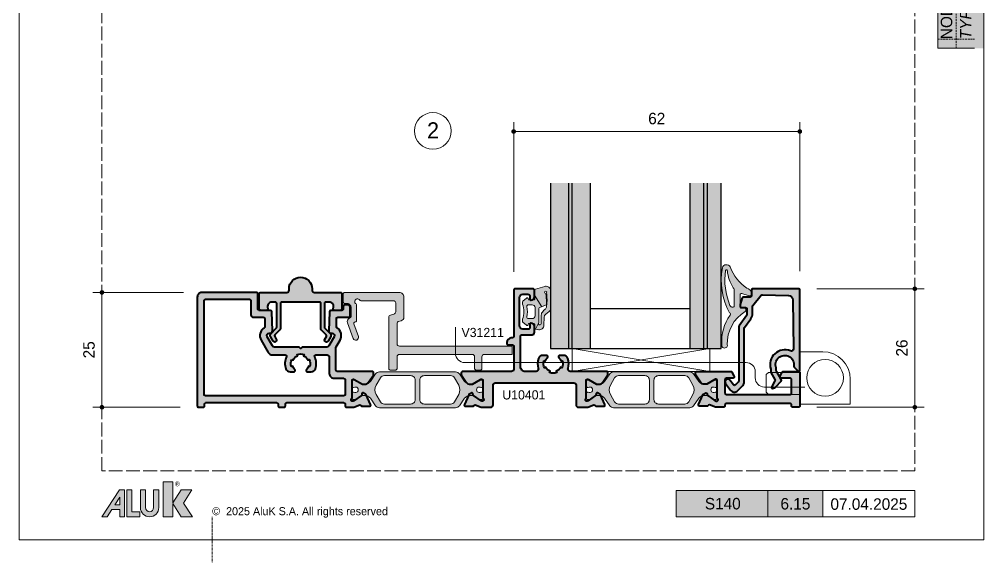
# Model space of a CAD drawing. Header units: millimetres. Extents: x -576 to 4430, y -1196 to 2690.
# Drawn here: x 1040 to 1250, y -398 to -279.7 of the extents above; entities that cross this region are included whole.
import ezdxf
from ezdxf.enums import TextEntityAlignment as Align

# ---------------------------------------------------------------- set-up
doc = ezdxf.new("R2010")
doc.units = ezdxf.units.MM
doc.header["$LTSCALE"] = 0.25
doc.header["$MEASUREMENT"] = 0
for name, pattern in [('ACAD_ISO02W100', [15, 12, -3]), ('DOT2', [0.125, 0, -0.125]), ('HIDDEN', [9.525, 6.35, -3.175])]:
    doc.linetypes.add(name, pattern=pattern)
doc.layers.get('0').update_dxf_attribs({"lineweight": 5})
doc.layers.get('Defpoints').update_dxf_attribs({"lineweight": 5})
for name, color, linetype, lineweight in [('01_Accessories', 102, 'Continuous', 9), ('01_Aluminum', 4, 'Continuous', 40), ('01_Dimension', 251, 'Continuous', 9), ('01_External Border', 150, 'Continuous', 20), ('01_Fill Glass', 254, 'Continuous', 0), ('01_Fill Plastic', 253, 'Continuous', 0), ('01_Fill Polyamide', 10, 'Continuous', 0), ('01_Glazing', 6, 'Continuous', 25), ('01_Plastic', 3, 'Continuous', 20), ('01_Polyamide', 201, 'Continuous', 20), ('01_Text', 40, 'Continuous', 25), ('01_Thin line', 8, 'Continuous', 9)]:
    doc.layers.add(name, color=color, linetype=linetype, lineweight=lineweight)
doc.layers.add('01_ALUK Logo', color=7, linetype='Continuous')
doc.layers.add('VETRO', color=6, linetype='Continuous')
for name, color, linetype, lineweight, true_color in [('01_Fill 2°material', 7, 'Continuous', 0, 0xbfbfbf), ('01_Fill Aluminum', 7, 'Continuous', 0, 0xdcdcdc), ('01_Fill Border Red', 7, 'Continuous', 20, 0xe2001a), ('01_Text [White]', 7, 'Continuous', 25, 0xffffff)]:
    doc.layers.add(name, color=color, linetype=linetype, lineweight=lineweight, true_color=true_color)
doc.layers.add('01_Fill Border Grey', color=7, linetype='Continuous', true_color=0x555655)
doc.layers.add('02_Block Frame', color=7, linetype='Continuous', lineweight=5, true_color=0xe2001a, plot=False)
doc.layers.add('02_Layout Grid', color=252, linetype='DOT2', lineweight=5, plot=False, transparency=0.5)
doc.styles.add('ALUK Main&Secondary Titles', font='GOTHIC.TTF')
doc.styles.add('Aluk Text', font='GOTHIC.TTF')
doc.styles.get("Standard").update_dxf_attribs({"font": 'arial.ttf'})
doc.dimstyles.new('ALUK Manual 1-1', dxfattribs={"dimtxt": 2.5, "dimasz": 1, "dimexe": 2, "dimexo": 4, "dimgap": 1.5, "dimtad": 3, "dimdec": 1, "dimdsep": 46, "dimtxsty": 'Aluk Text', "dimblk": 'DOT', "dimcen": 0, "dimclrd": 256, "dimclre": 256, "dimclrt": 2, "dimaunit": 1, "dimadec": 0, "dimazin": 0, "dimtfac": 0.7, "dimtdec": 1, "dimtmove": 0, "dimatfit": 3, "dimldrblk": 'DOT', "dimfxl": 1, "dimtolj": 2, "dimlwd": -1, "dimlwe": -1, "dimarcsym": 0})

# ---------------------------------------------------------------- blocks, each defined once
blk = doc.blocks.new('serie_')
at = {"layer": '01_Text [White]', "color": 7, "true_color": 0xffffff, "insert": (10, -2.87), "char_height": 2.5, "attachment_point": 5, "style": 'ALUK Main&Secondary Titles'}
blk.add_mtext_dynamic_manual_height_columns('S140', width=20, gutter_width=12.5, heights=[0], dxfattribs=at)
blk = doc.blocks.new('N10822')
at = {"layer": '01_Fill Aluminum', "ltscale": 0.25}
h = blk.add_hatch(color=256, dxfattribs=at)
h.dxf.hatch_style = 1
h.paths.add_polyline_path([(18.3, 0.1, 0.414214), (18.1, 0.3), (0.5, 0.3, 0.668179), (0.36, -0.04), (1.23, -0.92, 0.239713), (1.49, -1, -1.314619), (1.05, -4.83, 0.096472), (0.94, -4.81), (0.5, -4.81, -0.131652), (0.35, -4.77), (-1.45, -3.73, 0.32492), (-1.8, -3.77), (-3.06, -4.9, 0.221443), (-3.39, -5.68, 0.543658), (-3.1, -5.84), (-1.75, -5.11, -0.260828), (-1.45, -5.11), (0.03, -5.97, 0.131652), (0.18, -6.01), (0.73, -6.01, -0.077954), (0.82, -6.02, 0.639471), (4.76, -1.75, -0.535663), (5.22, -1.06), (15.84, -1.19, -0.402203), (16.83, -2.16), (16.99, -7.85, -0.237824), (16.88, -8.1), (14.69, -9.93, -0.175595), (14.5, -10), (12.9, -10, 0.153915), (11.76, -10.36), (9.83, -11.71, -0.153915), (9.54, -11.8), (-2.02, -11.8, 0.198912), (-2.73, -12.09), (-3.9, -13.27, 0.457988), (-3.79, -14.78), (-2.36, -15.88, 1), (-1.63, -14.92), (-2.62, -14.16, -0.452966), (-2.65, -13.71), (-2.03, -13.09, -0.198912), (-1.81, -13), (9.92, -13, 0.153915), (10.21, -12.91), (12.57, -11.25, -0.153915), (12.75, -11.2), (13.9, -11.2, -0.414214), (14.2, -11.5), (14.2, -12.4, 0.414214), (14.5, -12.7), (14.77, -12.7, 0.078702), (14.86, -12.69), (16.29, -12.22, 0.32492), (16.5, -11.93), (16.5, -10.5, -0.414214), (16.8, -10.2), (18, -10.2, 0.414214), (18.3, -9.9)])
at = {"layer": '01_Aluminum'}
blk.add_lwpolyline([(0.82, -6.02, 0.077954), (0.73, -6.01), (0.18, -6.01, -0.131652), (0.03, -5.97), (-1.45, -5.11, 0.260828), (-1.75, -5.11), (-3.1, -5.84, -0.568509), (-3.39, -5.67), (-3.39, -5.65, -0.212557), (-3.06, -4.9), (-1.8, -3.77, -0.32492), (-1.45, -3.73), (0.35, -4.77, 0.131652), (0.5, -4.81), (0.94, -4.81, -0.096472), (1.05, -4.83, 1.314619), (1.49, -1, -0.239713), (1.23, -0.92), (0.36, -0.04, -0.668179), (0.5, 0.3), (18.1, 0.3, -0.414214), (18.3, 0.1), (18.3, -9.9, -0.414216), (18, -10.2), (16.8, -10.2, 0.414214), (16.5, -10.5), (16.5, -11.93, -0.32492), (16.29, -12.22), (14.86, -12.69, -0.078702), (14.77, -12.7), (14.5, -12.7, -0.414214), (14.2, -12.4), (14.2, -11.5, 0.414214), (13.9, -11.2), (12.75, -11.2, 0.153915), (12.57, -11.25), (10.21, -12.91, -0.153915), (9.92, -13), (-1.81, -13, 0.198912), (-2.03, -13.09), (-2.65, -13.71, 0.452966), (-2.62, -14.16), (-1.63, -14.92, -1), (-2.36, -15.88), (-3.79, -14.78, -0.457988), (-3.9, -13.27), (-2.73, -12.09, -0.198912), (-2.02, -11.8), (9.54, -11.8, 0.153915), (9.83, -11.71), (11.76, -10.36, -0.153915), (12.9, -10), (14.5, -10, 0.175595), (14.69, -9.93), (16.88, -8.1, 0.237824), (16.99, -7.85), (16.83, -2.16, 0.402203), (15.84, -1.19), (5.23, -1.06, 0.542071), (4.76, -1.75, -0.639471)], format="xyb", close=True, dxfattribs=at)
blk = doc.blocks.new('809120')
at = {"layer": '01_Fill Plastic', "ltscale": 0.25}
h = blk.add_hatch(color=256, dxfattribs=at)
h.dxf.hatch_style = 1
h.paths.add_polyline_path([(-9.32, -2.78, 1.248095), (-9.27, -3.97, 0.180641), (-2.91, -2.16, -0.571388), (-2.39, -2.31, 0.168668), (7.45, -3.84, 0.698506), (7.61, -2.17, -0.159099), (3.03, 1.47, 0.302817), (1.73, 2.5, 0.536771), (1.31, 1.97), (1.84, 0.39, -0.511773), (1.55, 0), (-1.05, 0, -0.414214), (-1.35, 0.3), (-1.35, 0.9, 0.752498), (-2.1, 1.11, -0.27203)])
h.paths.add_polyline_path([(-0.88, -1.3), (2.72, -1.3, -0.138334), (3.09, -1.49, 0.117417), (6.79, -2.77, -0.964685), (6.87, -3.15, -0.136865), (-0.77, -2.2, -0.234974), (-1.15, -1.61, -0.505344)], flags=16)
at = {"layer": '01_Plastic'}
for points in [[(-1.35, 0.9, 0.752498), (-2.1, 1.11, -0.27203), (-9.32, -2.78, 1.248095), (-9.27, -3.97, 0.180641), (-2.91, -2.16, -0.571388), (-2.39, -2.31, 0.168668), (7.45, -3.84, 0.698506), (7.61, -2.17, -0.159099), (3.03, 1.47, 0.302817), (1.73, 2.5, 0.536771), (1.31, 1.97), (1.84, 0.39, -0.511773), (1.55, 0), (-1.05, 0, -0.414214), (-1.35, 0.3)], [(6.87, -3.15, -0.136865), (-0.77, -2.2, -0.234974), (-1.15, -1.61, -0.505344), (-0.88, -1.3), (2.72, -1.3, -0.138334), (3.09, -1.49, 0.117417), (6.79, -2.77, -0.964685)]]:
    blk.add_lwpolyline(points, format="xyb", close=True, dxfattribs=at)
blk = doc.blocks.new('N10630')
at = {"layer": '01_Fill Aluminum', "ltscale": 0.25}
h = blk.add_hatch(color=256, dxfattribs=at)
h.dxf.hatch_style = 1
h.paths.add_polyline_path([(9, 14.1, 0.414214), (8.7, 14.4), (3, 14.4, -0.414214), (2.5, 14.9), (2.5, 15.2, 1), (-2.5, 15.2), (-2.5, 14.9, -0.414214), (-3, 14.4), (-8.7, 14.4, 0.414214), (-9, 14.1), (-9, 10.8, 0.414214), (-8.7, 10.5), (-7.4, 10.5, 0.535184), (-7.12, 10.92, -0.535184), (-6.2, 12.3), (-5.5, 12.3, -0.414214), (-5.2, 12), (-5.2, 6.82, -0.198912), (-5.29, 6.61), (-6.49, 5.41, 0.339454), (-6.56, 4.81), (-5.98, 3.8, 1), (-5.29, 4.2), (-5.64, 4.81, -0.339454), (-5.59, 5.17), (-4.49, 6.28, 0.198912), (-4.4, 6.49), (-4.4, 12, -0.414214), (-4.1, 12.3), (4.1, 12.3, -0.414214), (4.4, 12), (4.4, 6.49, 0.198912), (4.49, 6.28), (5.59, 5.17, -0.339454), (5.64, 4.81), (5.29, 4.2, 1), (5.98, 3.8), (6.56, 4.81, 0.339454), (6.49, 5.41), (5.29, 6.61, -0.198912), (5.2, 6.82), (5.2, 12, -0.414214), (5.5, 12.3), (6.2, 12.3, -0.535184), (7.12, 10.92, 0.535184), (7.4, 10.5), (8.7, 10.5, 0.414214), (9, 10.8)])
at = {"layer": '01_Aluminum'}
blk.add_lwpolyline([(-6.2, 12.3), (-5.5, 12.3, -0.414214), (-5.2, 12), (-5.2, 6.82, -0.198912), (-5.29, 6.61), (-6.49, 5.41, 0.339454), (-6.56, 4.81), (-5.98, 3.8, 1), (-5.29, 4.2), (-5.64, 4.81, -0.339454), (-5.59, 5.17), (-4.49, 6.28, 0.198912), (-4.4, 6.49), (-4.4, 12, -0.414214), (-4.1, 12.3), (4.1, 12.3, -0.414214), (4.4, 12), (4.4, 6.49, 0.198912), (4.49, 6.28), (5.59, 5.17, -0.339454), (5.64, 4.81), (5.29, 4.2, 1), (5.98, 3.8), (6.56, 4.81, 0.339454), (6.49, 5.41), (5.29, 6.61, -0.198912), (5.2, 6.82), (5.2, 12, -0.414214), (5.5, 12.3), (6.2, 12.3, -0.535184), (7.12, 10.92, 0.535184), (7.4, 10.5), (8.7, 10.5, 0.414214), (9, 10.8), (9, 14.1, 0.414214), (8.7, 14.4), (3, 14.4, -0.414214), (2.5, 14.9), (2.5, 15.2, 1), (-2.5, 15.2), (-2.5, 14.9, -0.414214), (-3, 14.4), (-8.7, 14.4, 0.414214), (-9, 14.1), (-9, 10.8, 0.414214), (-8.7, 10.5), (-7.4, 10.5, 0.535184), (-7.12, 10.92, -0.535184)], format="xyb", close=True, dxfattribs=at)
blk = doc.blocks.new('U10401')
at = {"layer": '01_Fill Aluminum', "ltscale": 0.25}
h = blk.add_hatch(color=256, dxfattribs=at)
h.dxf.hatch_style = 1
h.paths.add_polyline_path([(38.35, 6.97, 0.147321), (38.4, 7.14), (38.4, 7.5, 0.414214), (38.1, 7.8), (30.5, 7.8, -0.414214), (30.2, 8.1), (30.2, 12.98, -0.131652), (30.24, 13.13), (31.09, 14.6, 0.400766), (30.44, 17.28, -0.255626), (30.3, 17.54), (30.3, 19.3, -0.414214), (30.6, 19.6), (33, 19.6, 0.414214), (33.3, 19.9), (33.3, 21.78, 0.198912), (33.21, 21.99), (32.99, 22.21, 0.198912), (32.78, 22.3), (32.1, 22.3, 0.414214), (31.8, 22), (31.8, 21.4, -0.414214), (31.5, 21.1), (29.09, 21.1, 0.404026), (28.79, 20.81), (28.64, 16.62, 0.424475), (29.14, 16.1), (29.36, 16.1, -0.57735), (29.79, 15.35), (28.64, 13.35, -0.267949), (28.2, 13.1), (22.81, 13.1), (22.51, 12.8), (22.21, 13.1), (16.8, 13.1, -0.267949), (16.36, 13.35), (15.21, 15.35, -0.57735), (15.64, 16.1), (15.86, 16.1, 0.424475), (16.36, 16.62), (16.21, 20.81, 0.404026), (15.91, 21.1), (13.5, 21.1, -0.414214), (13.2, 21.4), (13.2, 24.7, 0.414214), (12.9, 25), (1, 25, 0.414214), (0, 24), (0, 0.3, 0.414214), (0.3, 0), (1.3, 0, 0.414214), (1.6, 0.3), (1.6, 0.7, -0.414214), (1.9, 1), (17.3, 1, -0.414214), (17.6, 0.7), (17.6, 0.3, 0.414214), (17.9, 0), (18.9, 0, 0.414214), (19.2, 0.3), (19.2, 0.7, -0.414214), (19.5, 1), (31.9, 1, -0.414214), (32.2, 0.7), (32.2, 0.3, 0.414214), (32.5, 0), (33.97, 0, 0.086513), (34.07, 0.02), (35.37, 0.49, -0.392793), (35.67, 0.36), (35.67, 0.35, 0.294413), (35.89, 0.21), (37.46, 0.2, 0.548619), (37.74, 0.62), (36.79, 2.73, 0.177976), (36.65, 2.87), (36.14, 3.11, 0.717549), (35.85, 2.87, -0.329769), (35.73, 2.53), (34.1, 1.41), (33.92, 1.33, -0.855531), (33.6, 1.82, 0.213411), (33.7, 2.05), (33.7, 5.8, -0.414983), (34, 6.1), (34.05, 6.1, -0.131652), (34.2, 6.06), (35.96, 5.04, 0.131652), (36.11, 5), (36.48, 5, 0.248118), (37.31, 5.44)])
h.paths.add_polyline_path([(32.2, 6), (32.2, 2.8, -0.414214), (31.9, 2.5), (1.8, 2.5, -0.414214), (1.5, 2.8), (1.5, 23.2, -0.414214), (1.8, 23.5), (11.4, 23.5, -0.414214), (11.7, 23.2), (11.7, 20.1, 0.414214), (12.2, 19.6), (14.4, 19.6, -0.414214), (14.7, 19.3), (14.7, 17.54, -0.255626), (14.56, 17.28, 0.400766), (13.91, 14.6), (15.47, 11.9, 0.267949), (16.33, 11.4), (19.16, 11.4, -0.552156), (19.43, 10.97, 0.196798), (19.28, 8.4, 0.320528), (20.23, 7.72), (21.01, 7.72, 0.666464), (21.22, 8.23, -0.120948), (20.78, 8.97), (20.49, 8.88, -0.18921), (20.61, 10.41), (20.88, 10.28, -0.18921), (21.84, 11.18), (21.73, 11.45, -0.18921), (23.27, 11.45), (23.16, 11.18, -0.18921), (24.12, 10.28), (24.39, 10.41, -0.18921), (24.51, 8.88), (24.22, 8.97, -0.120948), (23.78, 8.23, 0.666464), (23.99, 7.72), (24.77, 7.72, 0.320528), (25.72, 8.4, 0.196798), (25.57, 10.97, -0.552156), (25.84, 11.4), (28.26, 11.4, -0.414214), (28.76, 10.9), (28.76, 7.3, 0.414214), (29.76, 6.3), (31.9, 6.3, -0.414214)], flags=16)
h.paths.add_polyline_path([(89.35, 6.97, 0.318573), (89.34, 7.32, 0.619782), (89.1, 7.8), (81.21, 7.8, -0.509087), (80.74, 8.45, 0.164614), (80.71, 10.63, 0.317837), (79.76, 11.3), (78.97, 11.3, 0.671875), (78.76, 10.79, -0.124742), (79.22, 10.03), (79.51, 10.12, -0.18921), (79.39, 8.59), (79.12, 8.72, -0.18921), (78.16, 7.82), (78.27, 7.55, -0.18921), (76.73, 7.55), (76.84, 7.82, -0.18921), (75.88, 8.72), (75.61, 8.59, -0.18921), (75.49, 10.12), (75.78, 10.03, -0.124742), (76.24, 10.79, 0.671875), (76.03, 11.3), (75.24, 11.3, 0.317837), (74.29, 10.63, 0.164614), (74.26, 8.45, -0.509087), (73.79, 7.8), (71.4, 7.8, -0.414214), (70.4, 8.8), (70.4, 15.5, -0.414214), (70.7, 15.8), (72.9, 15.8, 0.414214), (73.4, 16.3), (73.4, 17.6, 0.414214), (72.7, 18.3, 0.414214), (72.4, 18), (72.4, 17.3, -0.414214), (72.1, 17), (70.9, 17, -0.414214), (70.2, 17.7), (70.2, 23.9, -0.414214), (70.9, 24.6), (72.1, 24.6, -0.414214), (72.4, 24.3), (72.4, 23.6, 0.414214), (72.7, 23.3, 0.414214), (73.4, 24), (73.4, 25.5, 0.414214), (73.1, 25.8), (69.2, 25.8, 0.414214), (68.9, 25.5), (68.9, 15.38, -0.414214), (68.6, 15.08), (68.32, 15.08, 0.429768), (67.41, 13.96, 0.494958), (67.71, 13.59), (68.59, 13.6, -0.423096), (68.9, 13.3), (68.9, 8.3, -0.414214), (68.4, 7.8), (57.8, 7.8, 0.619782), (57.56, 7.32, 0.32569), (57.55, 6.97), (58.59, 5.44, 0.248118), (59.42, 5), (59.79, 5, 0.131652), (59.94, 5.04), (61.77, 6.1), (61.9, 6.1, -0.413444), (62.2, 5.8), (62.2, 2.05, 0.213411), (62.3, 1.82, -0.85546), (61.98, 1.33), (61.8, 1.41), (60.17, 2.53, -0.267949), (60.04, 2.8), (60.05, 2.92, 0.57735), (59.76, 3.11), (59.25, 2.87, 0.177976), (59.11, 2.73), (58.16, 0.62, 0.544467), (58.44, 0.2), (60.01, 0.21, 0.303984), (60.23, 0.35, -0.402738), (60.53, 0.49), (61.83, 0.02, 0.086513), (61.93, 0), (63.9, 0, 0.414214), (64.4, 0.5), (64.4, 4.8, -0.414214), (64.9, 5.3), (82, 5.3, -0.414214), (82.5, 4.8), (82.5, 0.5, 0.414214), (83, 0), (84.97, 0, 0.086513), (85.07, 0.02), (86.37, 0.49, -0.392793), (86.67, 0.36), (86.67, 0.35, 0.294413), (86.89, 0.21), (88.46, 0.2, 0.548619), (88.74, 0.62), (87.79, 2.73, 0.177976), (87.65, 2.87), (87.14, 3.11, 0.717549), (86.85, 2.87, -0.329769), (86.73, 2.53), (85.1, 1.41), (84.92, 1.33, -0.855531), (84.6, 1.82, 0.213411), (84.7, 2.05), (84.7, 5.8, -0.414983), (85, 6.1), (85.13, 6.1), (86.96, 5.04, 0.131652), (87.11, 5), (87.48, 5, 0.248118), (88.31, 5.44)])
h.paths.add_polyline_path([(131.2, 7.5, 0.414214), (130.9, 7.8), (127.65, 7.8, 0.267949), (127.39, 7.65), (126.94, 6.87, 0.131652), (126.9, 6.72, 0.569051), (127.2, 6.3), (129.1, 6.3, -0.414214), (129.4, 6), (129.4, 3.1, -0.414214), (129.1, 2.8), (115.2, 2.8, -0.414214), (114.9, 3.1), (114.9, 6, -0.414214), (115.2, 6.3), (116.6, 6.3, 0.414214), (116.9, 6.6, 0.240277), (116.86, 6.87), (116.41, 7.65, 0.267949), (116.15, 7.8), (108.8, 7.8, 0.619782), (108.56, 7.32, 0.32569), (108.55, 6.97), (109.59, 5.44, 0.248118), (110.42, 5), (110.79, 5, 0.131652), (110.94, 5.04), (112.77, 6.1), (112.9, 6.1, -0.413444), (113.2, 5.8), (113.2, 2.05, 0.213411), (113.3, 1.82, -0.85546), (112.98, 1.33), (112.8, 1.41), (111.17, 2.53, -0.267949), (111.04, 2.8), (111.05, 2.92, 0.57735), (110.76, 3.11), (110.25, 2.87, 0.177976), (110.11, 2.73), (109.16, 0.62, 0.544467), (109.44, 0.2), (111.01, 0.21, 0.303984), (111.23, 0.35, -0.402738), (111.53, 0.49), (112.83, 0.02, 0.086513), (112.93, 0), (114.6, 0, 0.563903), (114.92, 0.41, -0.511916), (115.2, 0.8), (129.1, 0.8, -0.414214), (129.4, 0.5), (129.4, 0.3, 0.414214), (129.7, 0), (130.9, 0, 0.414214), (131.2, 0.3)])
at = {"layer": '01_Fill Polyamide', "ltscale": 0.25}
h = blk.add_hatch(color=256, dxfattribs=at)
h.dxf.hatch_style = 1
h.paths.add_polyline_path([(61.78, 4.32), (61.9, 4.32, 0.414214), (62.2, 4.62), (62.2, 5.62, 0.414214), (61.9, 5.92), (61.51, 5.92, 0.131652), (61.41, 5.89), (59.9, 5.02, -0.131652), (59.8, 4.99), (59.44, 4.99, -0.244698), (58.21, 5.63), (57.07, 7.27, 0.244698), (56.25, 7.69), (39.65, 7.69, 0.244698), (38.83, 7.27), (37.69, 5.63, -0.244698), (36.46, 4.99), (36.1, 4.99, -0.131653), (36, 5.02), (34.49, 5.89, 0.131653), (34.39, 5.92), (34, 5.92, 0.414214), (33.7, 5.62), (33.7, 4.62, 0.414214), (34, 4.32), (34.12, 4.32, -1.809153), (34.12, 3.27), (34, 3.27, 0.414214), (33.7, 2.97), (33.7, 1.97, 0.414214), (34, 1.67), (34.39, 1.67, 0.131655), (34.49, 1.7), (36, 2.57, -0.131655), (36.1, 2.59), (36.46, 2.59, -0.244698), (37.69, 1.96), (38.83, 0.32, 0.244698), (39.65, -0.11), (56.25, -0.11, 0.244698), (57.07, 0.32), (58.21, 1.96, -0.244698), (59.44, 2.59), (59.8, 2.59, -0.131652), (59.9, 2.57), (61.41, 1.7, 0.131652), (61.51, 1.67), (61.9, 1.67, 0.414214), (62.2, 1.97), (62.2, 2.97, 0.414214), (61.9, 3.27), (61.78, 3.27, -1.809153)])
h.paths.add_polyline_path([(56.93, 2.79), (56.01, 1.19, -0.267949), (55.14, 0.69), (49.45, 0.69, -0.414214), (48.45, 1.69), (48.45, 5.89, -0.414214), (49.45, 6.89), (55.14, 6.89, -0.267948), (56.01, 6.39), (56.93, 4.79, -0.26795)], flags=16)
h.paths.add_polyline_path([(47.45, 1.69, -0.414214), (46.45, 0.69), (40.76, 0.69, -0.267948), (39.89, 1.19), (38.97, 2.79, -0.267951), (38.97, 4.79), (39.89, 6.39, -0.267948), (40.76, 6.89), (46.45, 6.89, -0.414214), (47.45, 5.89)], flags=16)
h.paths.add_polyline_path([(112.78, 4.32), (112.9, 4.32, 0.414214), (113.2, 4.62), (113.2, 5.62, 0.414214), (112.9, 5.92), (112.51, 5.92, 0.131652), (112.41, 5.89), (110.9, 5.02, -0.131652), (110.8, 4.99), (110.44, 4.99, -0.244698), (109.21, 5.63), (108.07, 7.27, 0.244698), (107.25, 7.69), (90.65, 7.69, 0.244698), (89.83, 7.27), (88.69, 5.63, -0.244698), (87.46, 4.99), (87.1, 4.99, -0.131653), (87, 5.02), (85.49, 5.89, 0.131653), (85.39, 5.92), (85, 5.92, 0.414214), (84.7, 5.62), (84.7, 4.62, 0.414214), (85, 4.32), (85.12, 4.32, -1.809153), (85.12, 3.27), (85, 3.27, 0.414214), (84.7, 2.97), (84.7, 1.97, 0.414214), (85, 1.67), (85.39, 1.67, 0.131655), (85.49, 1.7), (87, 2.57, -0.131655), (87.1, 2.59), (87.46, 2.59, -0.244698), (88.69, 1.96), (89.83, 0.32, 0.244698), (90.65, -0.11), (107.25, -0.11, 0.244698), (108.07, 0.32), (109.21, 1.96, -0.244698), (110.44, 2.59), (110.8, 2.59, -0.131652), (110.9, 2.57), (112.41, 1.7, 0.131652), (112.51, 1.67), (112.9, 1.67, 0.414214), (113.2, 1.97), (113.2, 2.97, 0.414214), (112.9, 3.27), (112.78, 3.27, -1.809153)])
h.paths.add_polyline_path([(89.97, 4.79), (90.89, 6.39, -0.267948), (91.76, 6.89), (97.45, 6.89, -0.414214), (98.45, 5.89), (98.45, 1.69, -0.414214), (97.45, 0.69), (91.76, 0.69, -0.267948), (90.89, 1.19), (89.97, 2.79, -0.267951)], flags=16)
h.paths.add_polyline_path([(99.45, 5.89, -0.414214), (100.45, 6.89), (106.14, 6.89, -0.267948), (107.01, 6.39), (107.93, 4.79, -0.26795), (107.93, 2.79), (107.01, 1.19, -0.267949), (106.14, 0.69), (100.45, 0.69, -0.414214), (99.45, 1.69)], flags=16)
at = {"layer": '01_Aluminum'}
for points in [[(83, 0), (84.97, 0, 0.086513), (85.07, 0.02), (86.37, 0.49, -0.392793), (86.67, 0.36), (86.67, 0.35, 0.294413), (86.89, 0.21), (88.46, 0.2, 0.548619), (88.74, 0.62), (87.79, 2.73, 0.177976), (87.65, 2.87), (87.14, 3.11, 0.57735), (86.85, 2.92), (86.86, 2.8, -0.267949), (86.73, 2.53), (85.1, 1.41), (84.92, 1.33, -0.85546), (84.6, 1.82, 0.213411), (84.7, 2.05), (84.7, 5.8, -0.412357), (85, 6.1), (85.05, 6.1, -0.131652), (85.2, 6.06), (86.96, 5.04, 0.131652), (87.11, 5), (87.48, 5, 0.248118), (88.31, 5.44), (89.35, 6.97, 0.153915), (89.4, 7.14), (89.4, 7.5, 0.414214), (89.1, 7.8), (81.21, 7.8, -0.509087), (80.74, 8.45, 0.164614), (80.71, 10.63, 0.317837), (79.76, 11.3), (78.97, 11.3, 0.671875), (78.76, 10.79, -0.124742), (79.22, 10.03), (79.51, 10.12, -0.18921), (79.39, 8.59), (79.12, 8.72, -0.18921), (78.16, 7.82), (78.27, 7.55, -0.18921), (76.73, 7.55), (76.84, 7.82, -0.18921), (75.88, 8.72), (75.61, 8.59, -0.18921), (75.49, 10.12), (75.78, 10.03, -0.124742), (76.24, 10.79, 0.671875), (76.03, 11.3), (75.24, 11.3, 0.317837), (74.29, 10.63, 0.164614), (74.26, 8.45, -0.509087), (73.79, 7.8), (71.4, 7.8, -0.414214), (70.4, 8.8), (70.4, 15.5, -0.414214), (70.7, 15.8), (72.9, 15.8, 0.414214), (73.4, 16.3), (73.4, 17.6, 0.414214), (72.7, 18.3, 0.414214), (72.4, 18), (72.4, 17.3, -0.414214), (72.1, 17), (70.9, 17, -0.414214), (70.2, 17.7), (70.2, 23.9, -0.414214), (70.9, 24.6), (72.1, 24.6, -0.414214), (72.4, 24.3), (72.4, 23.6, 0.414214), (72.7, 23.3, 0.414214), (73.4, 24), (73.4, 25.5, 0.414214), (73.1, 25.8), (69.2, 25.8, 0.414214), (68.9, 25.5), (68.9, 15.38, -0.414214), (68.6, 15.08), (68.32, 15.08, 0.391837), (67.4, 14.09), (67.4, 13.89, 0.414214), (67.7, 13.59), (68.6, 13.6, -0.414214), (68.9, 13.3), (68.9, 8.3, -0.414214), (68.4, 7.8), (57.8, 7.8, 0.414214), (57.5, 7.5), (57.5, 7.14, 0.153915), (57.55, 6.97), (58.59, 5.44, 0.248118), (59.42, 5), (59.79, 5, 0.131652), (59.94, 5.04), (61.7, 6.06, -0.131652), (61.85, 6.1), (61.9, 6.1, -0.412357), (62.2, 5.8), (62.2, 2.05, 0.213411), (62.3, 1.82, -0.85546), (61.98, 1.33), (61.8, 1.41), (60.17, 2.53, -0.267949), (60.04, 2.8), (60.05, 2.92, 0.57735), (59.76, 3.11), (59.25, 2.87, 0.177976), (59.11, 2.73), (58.16, 0.62, 0.548619), (58.44, 0.2), (60.01, 0.21, 0.294413), (60.23, 0.35), (60.23, 0.36, -0.392793), (60.53, 0.49), (61.83, 0.02, 0.086513), (61.93, 0), (63.9, 0, 0.414214), (64.4, 0.5), (64.4, 4.8, -0.414214), (64.9, 5.3), (82, 5.3, -0.414214), (82.5, 4.8), (82.5, 0.5, 0.414214)], [(29.09, 21.1, 0.404026), (28.79, 20.81), (28.64, 16.62, 0.424475), (29.14, 16.1), (29.36, 16.1, -0.57735), (29.79, 15.35), (28.64, 13.35, -0.267949), (28.2, 13.1), (22.81, 13.1), (22.51, 12.8), (22.21, 13.1), (16.8, 13.1, -0.267949), (16.36, 13.35), (15.21, 15.35, -0.57735), (15.64, 16.1), (15.86, 16.1, 0.424475), (16.36, 16.62), (16.21, 20.81, 0.404026), (15.91, 21.1), (13.5, 21.1, -0.414214), (13.2, 21.4), (13.2, 24.7, 0.414214), (12.9, 25), (1, 25, 0.414214), (0, 24), (0, 0.3, 0.414214), (0.3, 0), (1.3, 0, 0.414214), (1.6, 0.3), (1.6, 0.7, -0.414214), (1.9, 1), (17.3, 1, -0.414214), (17.6, 0.7), (17.6, 0.3, 0.414214), (17.9, 0), (18.9, 0, 0.414214), (19.2, 0.3), (19.2, 0.7, -0.414214), (19.5, 1), (31.9, 1, -0.414214), (32.2, 0.7), (32.2, 0.3, 0.414214), (32.5, 0), (33.97, 0, 0.086513), (34.07, 0.02), (35.37, 0.49, -0.392793), (35.67, 0.36), (35.67, 0.35, 0.294413), (35.89, 0.21), (37.46, 0.2, 0.548619), (37.74, 0.62), (36.79, 2.73, 0.177976), (36.65, 2.87), (36.14, 3.11, 0.57735), (35.85, 2.92), (35.86, 2.8, -0.267949), (35.73, 2.53), (34.1, 1.41), (33.92, 1.33, -0.85546), (33.6, 1.82, 0.213411), (33.7, 2.05), (33.7, 5.8, -0.412357), (34, 6.1), (34.05, 6.1, -0.131652), (34.2, 6.06), (35.96, 5.04, 0.131652), (36.11, 5), (36.48, 5, 0.248118), (37.31, 5.44), (38.35, 6.97, 0.153915), (38.4, 7.14), (38.4, 7.5, 0.414214), (38.1, 7.8), (30.5, 7.8, -0.414214), (30.2, 8.1), (30.2, 12.98, -0.131652), (30.24, 13.13), (31.09, 14.6, 0.400766), (30.44, 17.28, -0.255626), (30.3, 17.54), (30.3, 19.3, -0.414214), (30.6, 19.6), (33, 19.6, 0.414214), (33.3, 19.9), (33.3, 21.78, 0.198912), (33.21, 21.99), (32.99, 22.21, 0.198912), (32.78, 22.3), (32.1, 22.3, 0.414214), (31.8, 22), (31.8, 21.4, -0.414214), (31.5, 21.1)], [(20.61, 10.41), (20.88, 10.28, -0.18921), (21.84, 11.18), (21.73, 11.45, -0.18921), (23.27, 11.45), (23.16, 11.18, -0.18921), (24.12, 10.28), (24.39, 10.41, -0.18921), (24.51, 8.88), (24.22, 8.97, -0.120948), (23.78, 8.23, 0.666464), (23.99, 7.72), (24.77, 7.72, 0.320528), (25.72, 8.4, 0.196798), (25.57, 10.97, -0.552156), (25.84, 11.4), (28.26, 11.4, -0.414214), (28.76, 10.9), (28.76, 7.3, 0.414214), (29.76, 6.3), (31.9, 6.3, -0.414214), (32.2, 6), (32.2, 2.8, -0.414214), (31.9, 2.5), (1.8, 2.5, -0.414214), (1.5, 2.8), (1.5, 23.2, -0.414214), (1.8, 23.5), (11.4, 23.5, -0.414214), (11.7, 23.2), (11.7, 20.1, 0.414214), (12.2, 19.6), (14.4, 19.6, -0.414214), (14.7, 19.3), (14.7, 17.54, -0.255626), (14.56, 17.28, 0.400766), (13.91, 14.6), (15.47, 11.9, 0.267949), (16.33, 11.4), (19.16, 11.4, -0.552156), (19.43, 10.97, 0.196798), (19.28, 8.4, 0.320528), (20.23, 7.72), (21.01, 7.72, 0.666464), (21.22, 8.23, -0.120948), (20.78, 8.97), (20.49, 8.88, -0.18921)], [(114.6, 0), (112.93, 0, -0.086513), (112.83, 0.02), (111.53, 0.49, 0.392793), (111.23, 0.36), (111.23, 0.35, -0.294413), (111.01, 0.21), (109.44, 0.2, -0.548619), (109.16, 0.62), (110.11, 2.73, -0.177976), (110.25, 2.87), (110.76, 3.11, -0.57735), (111.05, 2.92), (111.04, 2.8, 0.267949), (111.17, 2.53), (112.8, 1.41), (112.98, 1.33, 0.85546), (113.3, 1.82, -0.213411), (113.2, 2.05), (113.2, 5.8, 0.412357), (112.9, 6.1), (112.85, 6.1, 0.131652), (112.7, 6.06), (110.94, 5.04, -0.131652), (110.79, 5), (110.42, 5, -0.248118), (109.59, 5.44), (108.55, 6.97, -0.153915), (108.5, 7.14), (108.5, 7.5, -0.414214), (108.8, 7.8), (116.15, 7.8, -0.267949), (116.41, 7.65), (116.86, 6.87, -0.131652), (116.9, 6.72), (116.9, 6.6, -0.414214), (116.6, 6.3), (115.2, 6.3, 0.414214), (114.9, 6), (114.9, 3.1, 0.414214), (115.2, 2.8), (129.1, 2.8, 0.414214), (129.4, 3.1), (129.4, 6, 0.414214), (129.1, 6.3), (127.2, 6.3, -0.414214), (126.9, 6.6), (126.9, 6.72, -0.131652), (126.94, 6.87), (127.39, 7.65, -0.267949), (127.65, 7.8), (130.9, 7.8, -0.414214), (131.2, 7.5), (131.2, 0.3, -0.414214), (130.9, 0), (129.7, 0, -0.414214), (129.4, 0.3), (129.4, 0.5, 0.414214), (129.1, 0.8), (115.2, 0.8, 0.414214), (114.9, 0.5), (114.9, 0.3, -0.414214)]]:
    blk.add_lwpolyline(points, format="xyb", close=True, dxfattribs=at)
at = {"layer": '01_Polyamide'}
for points in [[(59.44, 2.59), (59.8, 2.59, -0.131652), (59.9, 2.57), (61.41, 1.7, 0.131652), (61.51, 1.67), (61.9, 1.67, 0.414214), (62.2, 1.97), (62.2, 2.97, 0.414214), (61.9, 3.27), (61.78, 3.27, -1.809153), (61.78, 4.32), (61.9, 4.32, 0.414214), (62.2, 4.62), (62.2, 5.62, 0.414214), (61.9, 5.92), (61.51, 5.92, 0.131652), (61.41, 5.89), (59.9, 5.02, -0.131652), (59.8, 4.99), (59.44, 4.99, -0.244698), (58.21, 5.63), (57.07, 7.27, 0.244698), (56.25, 7.69), (39.65, 7.69, 0.244698), (38.83, 7.27), (37.69, 5.63, -0.244698), (36.46, 4.99), (36.1, 4.99, -0.131653), (36, 5.02), (34.49, 5.89, 0.131653), (34.39, 5.92), (34, 5.92, 0.414214), (33.7, 5.62), (33.7, 4.62, 0.414215), (34, 4.32), (34.12, 4.32, -1.809153), (34.12, 3.27), (34, 3.27, 0.414214), (33.7, 2.97), (33.7, 1.97, 0.414214), (34, 1.67), (34.39, 1.67, 0.131655), (34.49, 1.7), (36, 2.57, -0.131655), (36.1, 2.59), (36.46, 2.59, -0.244698), (37.69, 1.96), (38.83, 0.32, 0.244698), (39.65, -0.11), (56.25, -0.11, 0.244698), (57.07, 0.32), (58.21, 1.96, -0.244698)], [(46.45, 0.69), (40.76, 0.69, -0.267948), (39.89, 1.19), (38.97, 2.79, -0.267951), (38.97, 4.79), (39.89, 6.39, -0.267948), (40.76, 6.89), (46.45, 6.89, -0.414214), (47.45, 5.89), (47.45, 1.69, -0.414214)], [(56.93, 4.79, -0.26795), (56.93, 2.79), (56.01, 1.19, -0.267949), (55.14, 0.69), (49.45, 0.69, -0.414214), (48.45, 1.69), (48.45, 5.89, -0.414214), (49.45, 6.89), (55.14, 6.89, -0.267948), (56.01, 6.39)], [(110.44, 2.59), (110.8, 2.59, -0.131652), (110.9, 2.57), (112.41, 1.7, 0.131652), (112.51, 1.67), (112.9, 1.67, 0.414214), (113.2, 1.97), (113.2, 2.97, 0.414214), (112.9, 3.27), (112.78, 3.27, -1.809153), (112.78, 4.32), (112.9, 4.32, 0.414214), (113.2, 4.62), (113.2, 5.62, 0.414214), (112.9, 5.92), (112.51, 5.92, 0.131652), (112.41, 5.89), (110.9, 5.02, -0.131652), (110.8, 4.99), (110.44, 4.99, -0.244698), (109.21, 5.63), (108.07, 7.27, 0.244698), (107.25, 7.69), (90.65, 7.69, 0.244698), (89.83, 7.27), (88.69, 5.63, -0.244698), (87.46, 4.99), (87.1, 4.99, -0.131653), (87, 5.02), (85.49, 5.89, 0.131653), (85.39, 5.92), (85, 5.92, 0.414214), (84.7, 5.62), (84.7, 4.62, 0.414215), (85, 4.32), (85.12, 4.32, -1.809153), (85.12, 3.27), (85, 3.27, 0.414214), (84.7, 2.97), (84.7, 1.97, 0.414214), (85, 1.67), (85.39, 1.67, 0.131655), (85.49, 1.7), (87, 2.57, -0.131655), (87.1, 2.59), (87.46, 2.59, -0.244698), (88.69, 1.96), (89.83, 0.32, 0.244698), (90.65, -0.11), (107.25, -0.11, 0.244698), (108.07, 0.32), (109.21, 1.96, -0.244698)], [(97.45, 0.69), (91.76, 0.69, -0.267948), (90.89, 1.19), (89.97, 2.79, -0.267951), (89.97, 4.79), (90.89, 6.39, -0.267948), (91.76, 6.89), (97.45, 6.89, -0.414214), (98.45, 5.89), (98.45, 1.69, -0.414214)], [(107.93, 4.79, -0.26795), (107.93, 2.79), (107.01, 1.19, -0.267949), (106.14, 0.69), (100.45, 0.69, -0.414214), (99.45, 1.69), (99.45, 5.89, -0.414214), (100.45, 6.89), (106.14, 6.89, -0.267948), (107.01, 6.39)]]:
    blk.add_lwpolyline(points, format="xyb", close=True, dxfattribs=at)
blk = doc.blocks.new('V31211')
at = {"layer": '01_Fill Plastic', "ltscale": 0.25}
h = blk.add_hatch(color=256, dxfattribs=at)
h.dxf.hatch_style = 1
h.paths.add_polyline_path([(36.16, -9), (11.57, -9, -0.414214), (11.07, -8.5), (11.07, -3.93, -0.339788), (11.29, -3.64), (11.97, -3.46, 0.339788), (12.57, -2.69), (12.57, 1.7, 0.414214), (11.57, 2.7), (-0.33, 2.7, 0.414214), (-0.63, 2.4), (-0.63, 0.6, 0.414214), (-0.33, 0.3), (0.34, 0.3, -0.198912), (0.55, 0.21), (0.97, -0.21, -0.198912), (1.06, -0.42), (1.06, -2.58, -0.307063), (0.87, -2.85), (0.73, -2.91, 0.405839), (0.27, -3.93), (1.51, -7.31, 0.999322), (2.64, -6.89), (1.64, -4.16, -0.405444), (1.81, -3.77), (2.07, -3.67, 0.307063), (2.26, -3.39), (2.26, -0.05, 0.250492), (2.13, 0.2, -1.218525), (2.96, 1.03, 0.250492), (3.21, 0.9), (10.27, 0.9, -0.414214), (10.77, 0.4), (10.77, -1.53, -0.339788), (10.39, -2.02), (9.64, -2.22, 0.339788), (9.27, -2.7), (9.27, -13.9, 0.414214), (9.57, -14.2), (10.77, -14.2, 0.414214), (11.07, -13.9), (11.07, -11.3, -0.414214), (11.57, -10.8), (27.46, -10.8, -0.414214), (27.96, -11.3), (27.96, -13.9, 0.414214), (28.26, -14.2), (29.26, -14.2, 0.414214), (29.56, -13.9), (29.56, -11.3, -0.414214), (30.06, -10.8), (36.16, -10.8)])
at = {"layer": '01_Plastic'}
blk.add_lwpolyline([(-0.63, 2.4, -0.414214), (-0.33, 2.7), (11.57, 2.7, -0.414214), (12.57, 1.7), (12.57, -2.69, -0.339788), (11.97, -3.46), (11.29, -3.64, 0.339788), (11.07, -3.93), (11.07, -8.5, 0.414214), (11.57, -9), (36.16, -9), (36.16, -10.8), (30.06, -10.8, 0.414214), (29.56, -11.3), (29.56, -13.9, -0.414214), (29.26, -14.2), (28.26, -14.2, -0.414214), (27.96, -13.9), (27.96, -11.3, 0.414214), (27.46, -10.8), (11.57, -10.8, 0.414214), (11.07, -11.3), (11.07, -13.9, -0.414214), (10.77, -14.2), (9.57, -14.2, -0.414214), (9.27, -13.9), (9.27, -2.7, -0.339788), (9.64, -2.22), (10.39, -2.02, 0.339788), (10.77, -1.53), (10.77, 0.4, 0.414214), (10.27, 0.9), (3.21, 0.9, -0.250492), (2.96, 1.03, 1.218525), (2.13, 0.2, -0.250492), (2.26, -0.05), (2.26, -3.39, -0.307063), (2.07, -3.67), (1.81, -3.77, 0.405444), (1.64, -4.16), (2.64, -6.89, -0.999322), (1.51, -7.31), (0.27, -3.93, -0.405839), (0.73, -2.91), (0.87, -2.85, 0.307063), (1.06, -2.58), (1.06, -0.42, 0.198912), (0.97, -0.21), (0.55, 0.21, 0.198912), (0.34, 0.3), (-0.33, 0.3, -0.414214), (-0.63, 0.6)], format="xyb", close=True, dxfattribs=at)
blk = doc.blocks.new('A$C679dea35')
at = {"layer": '01_Accessories'}
for p, q in [((0, 9.3), (5, 9.3)), ((-6.8, 4.8), (-7.3, 4.3)), ((-7.3, 4.3), (-7.3, 0.5)), ((-6.8, 4.8), (-6.3, 4.8)), ((-6.3, 4.8), (0, 4.8)), ((11, 3.3), (11, 3.1)), ((-7.3, 0.5), (-6.8, 0)), ((-6.3, 0), (-6.8, 0)), ((0, 0), (-6.3, 0)), ((11, -2.1), (0, -2.1))]:
    blk.add_line(p, q, dxfattribs=at)
at = {"layer": '01_Accessories', "ltscale": 0.25}
for p, q in [((0, 9.3), (0, -2.1)), ((11, 3.1), (11, -2.1))]:
    blk.add_line(p, q, dxfattribs=at)
blk.add_circle((5.5, 3.6), 4, dxfattribs=at)
at = {"layer": '01_Accessories'}
blk.add_arc((5, 3.3), 6, 0, 90, dxfattribs=at)
blk = doc.blocks.new('_Dot')
at = {"color": 0, "linetype": 'ByBlock', "lineweight": -2}
blk.add_line((-0.5, 0), (-1, 0), dxfattribs=at)
at = {"color": 0, "linetype": 'ByBlock', "const_width": 0.5}
blk.add_lwpolyline([(-0.25, 0, 1), (0.25, 0, 1)], format="xyb", close=True, dxfattribs=at)
blk = doc.blocks.new('*D219')
at = {"layer": '01_Dimension', "ltscale": 0.25, "transparency": 16777216}
for p, q in [((1075.75, -339.15), (1056, -339.15)), ((1058, -340.15), (1058, -363.15)), ((1075.05, -364.15), (1056, -364.15))]:
    blk.add_line(p, q, dxfattribs=at)
at = {"layer": 'Defpoints', "color": 0, "ltscale": 0.25, "transparency": 16777216}
for p in [(1079.75, -339.15), (1058, -364.15), (1079.05, -364.15)]:
    blk.add_point(p, dxfattribs=at)
at = {"layer": '01_Dimension', "ltscale": 0.25, "transparency": 16777216}
for p, rotation in [((1058, -339.15), 90), ((1058, -364.15), 270)]:
    blk.add_blockref('_Dot', p, dxfattribs=dict(at, rotation=rotation))
at = {"layer": '01_Dimension', "color": 2, "ltscale": 0.25, "transparency": 16777216, "insert": (1055.19, -351.65), "char_height": 2.5, "attachment_point": 5, "rotation": 90, "style": 'Aluk Text'}
blk.add_mtext('\\A2;25', dxfattribs=at)
blk = doc.blocks.new('*D220')
at = {"layer": '01_Dimension', "ltscale": 0.25, "transparency": 16777216}
for p, q in [((1147.65, -334.65), (1147.65, -302.11)), ((1209.95, -334.55), (1209.95, -302.11)), ((1208.95, -304.11), (1148.65, -304.11))]:
    blk.add_line(p, q, dxfattribs=at)
at = {"layer": 'Defpoints', "color": 0, "ltscale": 0.25, "transparency": 16777216}
for p in [(1147.65, -304.11), (1147.65, -338.65), (1209.95, -338.55)]:
    blk.add_point(p, dxfattribs=at)
at = {"layer": '01_Dimension', "ltscale": 0.25, "transparency": 16777216, "rotation": 180}
blk.add_blockref('_Dot', (1147.65, -304.11), dxfattribs=at)
at = {"layer": '01_Dimension', "ltscale": 0.25, "transparency": 16777216}
blk.add_blockref('_Dot', (1209.95, -304.11), dxfattribs=at)
at = {"layer": '01_Dimension', "color": 2, "ltscale": 0.25, "transparency": 16777216, "insert": (1178.8, -301.3), "char_height": 2.5, "attachment_point": 5, "style": 'Aluk Text'}
blk.add_mtext('\\A2;62', dxfattribs=at)
blk = doc.blocks.new('*D221')
at = {"layer": '01_Dimension', "ltscale": 0.25, "transparency": 16777216}
for p, q in [((1213.65, -338.35), (1237, -338.35)), ((1235, -363.15), (1235, -339.35)), ((1213.65, -364.15), (1237, -364.15))]:
    blk.add_line(p, q, dxfattribs=at)
at = {"layer": 'Defpoints', "color": 0, "ltscale": 0.25, "transparency": 16777216}
for p in [(1209.65, -338.35), (1235, -338.35), (1209.65, -364.15)]:
    blk.add_point(p, dxfattribs=at)
at = {"layer": '01_Dimension', "ltscale": 0.25, "transparency": 16777216}
for p, rotation in [((1235, -338.35), 90), ((1235, -364.15), 270)]:
    blk.add_blockref('_Dot', p, dxfattribs=dict(at, rotation=rotation))
at = {"layer": '01_Dimension', "color": 2, "ltscale": 0.25, "transparency": 16777216, "insert": (1232.19, -351.25), "char_height": 2.5, "attachment_point": 5, "rotation": 90, "style": 'Aluk Text'}
blk.add_mtext('\\A2;26', dxfattribs=at)
blk = doc.blocks.new('A$C14581')
at = {"layer": '01_Text', "insert": (0, -0.19), "char_height": 2, "attachment_point": 7, "style": 'Aluk Text'}
blk.add_mtext_dynamic_manual_height_columns('{\\fPoppins|b0|i0|c0|p2;\\H0.875x;©  2025 AluK S.A. All rights reserved}', width=51.3351, gutter_width=204.25, heights=[0], dxfattribs=at)
blk = doc.blocks.new('AluK Logo')
at = {"layer": '01_ALUK Logo', "true_color": 0xe2001a}
h = blk.add_hatch(color=242, dxfattribs=at)
h.dxf.hatch_style = 1
h.paths.add_polyline_path([(18.02, 3.04), (19.92, 5.98), (17.56, 5.98), (15.66, 3.11), (15.66, 7.76), (13.58, 7.76), (13.58, 0), (15.66, 0), (15.66, 2.93), (17.53, 0), (20, 0)])
at = {"layer": '01_ALUK Logo', "true_color": 0x323338}
h = blk.add_hatch(color=250, dxfattribs=at)
h.dxf.hatch_style = 1
h.paths.add_polyline_path([(3.94, 0), (5.02, 0), (5.02, 5.96), (3.87, 5.96), (0, 0), (1.15, 0), (2.2, 1.63), (3.94, 1.63)])
h.paths.add_polyline_path([(3.95, 2.64), (2.86, 2.64), (3.95, 4.31)], flags=16)
h = blk.add_hatch(color=250, dxfattribs=at)
h.dxf.hatch_style = 1
h.paths.add_polyline_path([(6.62, 1.12), (6.62, 5.97), (5.53, 5.97), (5.53, 0), (8.38, 0), (8.38, 1.12)])
h = blk.add_hatch(color=250, dxfattribs=at)
h.dxf.hatch_style = 1
h.paths.add_polyline_path([(12.57, 5.97), (11.43, 5.97), (11.43, 2.02, -1), (9.65, 2.02), (9.65, 5.97), (8.52, 5.97), (8.52, 2.02, 0.999791), (12.57, 2.02)])
at = {"layer": '01_ALUK Logo', "color": 242, "lineweight": 0, "true_color": 0xe2001a}
blk.add_lwpolyline([(17.53, 0), (20, 0), (18.02, 3.04), (19.92, 5.98), (17.56, 5.98), (15.66, 3.11), (15.66, 7.76), (13.58, 7.76), (13.58, 0), (15.66, 0), (15.66, 2.93)], close=True, dxfattribs=at)
at = {"layer": '01_ALUK Logo', "color": 250, "lineweight": 0, "true_color": 0x323338}
for points in [[(2.2, 1.63), (3.94, 1.63), (3.94, 0), (5.02, 0), (5.02, 5.96), (3.87, 5.96), (0, 0), (1.15, 0)], [(2.86, 2.64), (3.95, 4.31), (3.95, 2.64)], [(8.38, 0), (8.38, 1.12), (6.62, 1.12), (6.62, 5.97), (5.53, 5.97), (5.53, 0)]]:
    blk.add_lwpolyline(points, close=True, dxfattribs=at)
blk.add_lwpolyline([(9.65, 2.02), (9.65, 5.97), (8.52, 5.97), (8.52, 2.02, 1), (12.57, 2.02), (12.57, 5.97), (11.43, 5.97), (11.43, 2.02, -1)], format="xyb", close=True, dxfattribs=at)
at = {"layer": '01_ALUK Logo', "color": 242, "lineweight": 0, "true_color": 0xe2001a, "insert": (16.69, 7.28), "char_height": 1.06, "attachment_point": 5}
blk.add_mtext_dynamic_manual_height_columns('®', width=0.2845, gutter_width=0.756, heights=[0], dxfattribs=at)
blk = doc.blocks.new('PAGE dispari')
at = {"layer": '01_Fill Border Red', "ltscale": 0.25}
h = blk.add_hatch(color=256, dxfattribs=at)
h.dxf.hatch_style = 1
h.paths.add_polyline_path([(200, 107), (200, 297), (210, 297), (210, 107)])
at = {"layer": '02_Block Frame'}
for p, q in [((200, 107), (200, 297)), ((208, 107), (200, 107))]:
    blk.add_line(p, q, dxfattribs=at)
blk.add_lwpolyline([(0, 0), (0, 297), (210, 297), (210, 0)], close=True, dxfattribs=at)
at = {"layer": '02_Block Frame', "linetype": 'ACAD_ISO02W100'}
blk.add_lwpolyline([(18, 15), (18, 282), (195, 282), (195, 15)], close=True, dxfattribs=at)
at = {"layer": '02_Layout Grid', "linetype": 'HIDDEN', "ltscale": 0.25}
for p, q in [((204, 107), (204, 297)), ((200, 109), (208, 109))]:
    blk.add_line(p, q, dxfattribs=at)
at = {"layer": '02_Layout Grid', "color": 6, "ltscale": 0.25}
blk.add_line((42, 5), (42, -5), dxfattribs=at)
at = {"layer": '01_ALUK Logo', "xscale": 0.9841678626162992, "yscale": 0.9841678626162992, "zscale": 0.9841678626162992}
blk.add_blockref('AluK Logo', (18, 5), dxfattribs=at)
at = {"layer": '01_Text'}
blk.add_blockref('A$C14581', (42, 5), dxfattribs=at)
at = {"layer": '01_Text [White]', "color": 7, "true_color": 0xffffff, "insert": (204, 109), "char_height": 2.5, "attachment_point": 4, "rotation": 90, "style": 'ALUK Main&Secondary Titles'}
blk.add_mtext_dynamic_manual_height_columns('NODI TIPICI\\P{\\fCentury Gothic|b0|i1|c0|p34;TYPICAL DETAIL}', width=120.6297, gutter_width=15, heights=[0], dxfattribs=at)

msp = doc.modelspace()

# ---------------------------------------------------------------- hatches: boundary and pattern name
at = {"layer": '01_Fill 2°material', "ltscale": 0.25}
h = msp.add_hatch(color=256, dxfattribs=at)
h.dxf.hatch_style = 1
h.paths.add_polyline_path([(1152.151, -339.751), (1152.151, -338.73, -0.3394543), (1152.374, -338.441), (1154.471, -337.847, -0.1482487), (1154.76, -337.822, -0.2751645), (1155.651, -338.485), (1155.651, -342.704, -0.2126775), (1155.415, -343.31), (1154.632, -343.873, 0.2299984), (1154.3, -344.488), (1154.22, -346.35, -0.4281836), (1153.1, -347.268), (1152.399, -347.182), (1153.101, -345.716, 0.2920037), (1153.197, -346.191, -0.2172113), (1153.227, -346.205, 0.7781694), (1153.618, -345.797), (1153.625, -344.586), (1153.663, -344.029, -0.0547678), (1153.746, -343.7), (1153.917, -343.427), (1154.232, -343.032, -0.161076), (1154.485, -342.825), (1154.55, -342.782, 0.2259164), (1154.814, -342.232, 0.0661656), (1154.846, -339.467, -0.1295709), (1154.826, -339.213, 1.8048413), (1154.429, -339.245, -0.2184161), (1154.719, -339.805), (1154.825, -341.518, -0.3394543), (1154.454, -342.001), (1153.77, -342.245)])
at = {"layer": '01_Fill Border Grey', "ltscale": 0.25}
h = msp.add_hatch(color=256, dxfattribs=at)
h.dxf.hatch_style = 1
h.paths.add_polyline_path([(1215, -388.035), (1183, -388.035), (1183, -382.29), (1215, -382.29)])
at = {"layer": '01_Fill Glass', "ltscale": 0.25}
h = msp.add_hatch(color=256, dxfattribs=at)
h.dxf.hatch_style = 1
h.paths.add_polyline_path([(1186.091, -315.351), (1192.851, -315.351), (1192.851, -351.351), (1186.091, -351.351)])
h.paths.add_polyline_path([(1155.651, -315.351), (1164.411, -315.351), (1164.411, -351.351), (1155.651, -351.351)])
at = {"layer": '01_Fill Plastic', "ltscale": 0.25}
h = msp.add_hatch(color=256, dxfattribs=at)
h.dxf.hatch_style = 1
h.paths.add_polyline_path([(1149.551, -345.109, -0.0847196), (1149.568, -345.009, 0.170664), (1149.568, -341.692, -0.0847196), (1149.551, -341.593), (1149.551, -341.302, -0.2216947), (1149.658, -341.072), (1150.462, -340.398, -0.5486188), (1150.784, -340.499), (1150.851, -340.751), (1152.051, -340.751, 0.4930418), (1152.244, -340.499), (1152.151, -340.151), (1152.151, -339.751), (1153.77, -342.245), (1153.472, -342.352, 0.3394543), (1153.101, -342.835), (1153.101, -345.716), (1152.399, -347.182, -0.3635221), (1152.151, -346.886), (1152.151, -346.551), (1152.244, -346.202, 0.4930418), (1152.051, -345.951), (1150.851, -345.951), (1150.784, -346.202, -0.5486188), (1150.462, -346.304), (1149.658, -345.63, -0.2216947), (1149.551, -345.4)])
h.paths.add_polyline_path([(1152.301, -344.251), (1152.301, -342.451, 0.4142136), (1151.701, -341.851), (1150.832, -341.851, 0.4734737), (1150.538, -342.21, -0.0993311), (1150.538, -344.492, 0.4734737), (1150.832, -344.851), (1151.701, -344.851, 0.4142136)], flags=16)

# ---------------------------------------------------------------- linework, layer by layer
at = {"layer": '01_Accessories'}
for p, q in [((1160.396, -356.351), (1190.396, -351.351)), ((1160.396, -351.351), (1190.396, -356.351))]:
    msp.add_line(p, q, dxfattribs=at)
msp.add_lwpolyline([(1160.396, -351.351), (1190.396, -351.351), (1190.396, -356.351), (1160.396, -356.351)], close=True, dxfattribs=at)
at = {"layer": '01_Dimension', "color": 8}
msp.add_circle((1130.056, -303.992), 4, dxfattribs=at)
at = {"layer": '01_External Border'}
for points in [[(1203, -388.035), (1183, -388.035), (1183, -382.29), (1203, -382.29)], [(1215, -388.035), (1203, -388.035), (1203, -382.29), (1215, -382.29)], [(1235, -388.035), (1215, -388.035), (1215, -382.29), (1235, -382.29)]]:
    msp.add_lwpolyline(points, close=True, dxfattribs=at)
at = {"layer": '01_Glazing', "ltscale": 0.25}
for p, q in [((1159.651, -351.351), (1159.651, -315.351)), ((1160.411, -351.351), (1160.411, -315.351)), ((1164.411, -351.351), (1164.411, -315.351)), ((1186.091, -351.351), (1186.091, -315.351)), ((1189.091, -351.351), (1189.091, -315.351)), ((1189.851, -351.351), (1189.851, -315.351))]:
    msp.add_line(p, q, dxfattribs=at)
at = {"layer": '01_Glazing'}
msp.add_line((1186.091, -342.701), (1164.411, -342.701), dxfattribs=at)
at = {"layer": '01_Plastic'}
for p, q in [((1153.776, -342.255), (1152.151, -339.751)), ((1153.101, -345.716), (1152.399, -347.182))]:
    msp.add_line(p, q, dxfattribs=at)
for points in [[(1149.551, -345.109), (1149.551, -345.4, 0.2216947), (1149.658, -345.63), (1150.462, -346.304, 0.5486188), (1150.784, -346.202), (1150.851, -345.951), (1152.051, -345.951, -0.4930418), (1152.244, -346.202), (1152.151, -346.551), (1152.151, -346.886, 0.3635221), (1152.399, -347.182), (1153.1, -347.268, 0.4281836), (1154.22, -346.35), (1154.3, -344.488, -0.2299984), (1154.632, -343.873), (1155.415, -343.31, 0.2126775), (1155.651, -342.704), (1155.651, -338.485, 0.2751645), (1154.76, -337.822, 0.1482487), (1154.471, -337.847), (1152.374, -338.441, 0.3394543), (1152.151, -338.73), (1152.151, -340.151), (1152.244, -340.499, -0.4930418), (1152.051, -340.751), (1150.851, -340.751), (1150.784, -340.499, 0.5486188), (1150.462, -340.398), (1149.658, -341.072, 0.2216947), (1149.551, -341.302), (1149.551, -341.593, 0.0847196), (1149.568, -341.692, -0.170664), (1149.568, -345.009, 0.0847196)], [(1153.101, -345.716), (1153.101, -342.835, -0.3394543), (1153.472, -342.352), (1154.454, -342.001, 0.3394543), (1154.825, -341.518), (1154.717, -339.782, 0.2104988), (1154.429, -339.245, -1.8048413), (1154.826, -339.213, 0.1295709), (1154.846, -339.467, -0.0661656), (1154.814, -342.232, -0.2259164), (1154.55, -342.782), (1154.485, -342.825, 0.161076), (1154.232, -343.032), (1153.917, -343.427), (1153.746, -343.7, 0.0547678), (1153.663, -344.029), (1153.625, -344.586), (1153.618, -345.797, -0.7781694), (1153.227, -346.205, 0.2172113), (1153.197, -346.191, -0.2920037)], [(1152.301, -344.251, -0.4142136), (1151.701, -344.851), (1150.832, -344.851, -0.4734737), (1150.538, -344.492, 0.0993311), (1150.538, -342.21, -0.4734737), (1150.832, -341.851), (1151.701, -341.851, -0.4142136), (1152.301, -342.451)]]:
    msp.add_lwpolyline(points, format="xyb", close=True, dxfattribs=at)
at = {"layer": '01_Thin line'}
msp.add_lwpolyline([(1211.018, -359.744), (1202.249, -359.744, -0.4142136), (1200.249, -357.744), (1200.249, -356.412, 0.4142136), (1198.249, -354.412), (1136.981, -354.412, -0.4142136), (1134.981, -352.412), (1134.981, -346.735)], format="xyb", dxfattribs=at)
at = {"layer": 'VETRO'}
msp.add_lwpolyline([(1155.651, -315.351), (1155.651, -351.351), (1192.851, -351.351), (1192.851, -315.351)], dxfattribs=at)

# ---------------------------------------------------------------- block references
for name, p in [('PAGE dispari', (1040, -393)), ('A$C679dea35', (1209.951, -361.351))]:
    msp.add_blockref(name, p)
at = {"layer": '01_Aluminum', "xscale": -1}
msp.add_blockref('N10630', (1101.249, -353.551), dxfattribs=at)
at = {"layer": '01_Aluminum'}
msp.add_blockref('U10401', (1078.751, -364.151), dxfattribs=at)
at = {"layer": '01_Aluminum', "xscale": -1, "rotation": 270}
msp.add_blockref('N10822', (1209.651, -356.651), dxfattribs=at)
at = {"layer": '01_Plastic', "xscale": -1, "rotation": 270}
msp.add_blockref('809120', (1196.951, -341.224), dxfattribs=at)
at = {"layer": '01_Plastic'}
msp.add_blockref('V31211', (1111.189, -341.851), dxfattribs=at)
at = {"layer": '01_Text [White]', "color": 7, "true_color": 0xffffff}
msp.add_blockref('serie_', (1183.182, -382.29), dxfattribs=at)

# ---------------------------------------------------------------- texts
at = {"layer": '01_Text', "style": 'Aluk Text'}
for s, p in [('V31211', (1136.296, -348.872)), ('U10401', (1145.183, -362.453))]:
    msp.add_text(s, height=2, dxfattribs=at).set_placement(p)
at = {"layer": '01_Text', "ltscale": 0.25, "insert": (1130.096, -303.858), "char_height": 3.5, "attachment_point": 5, "style": 'Aluk Text'}
msp.add_mtext_dynamic_manual_height_columns('2', width=3.17792, gutter_width=12.5, heights=[0], dxfattribs=at)
at = {"layer": '01_Text', "style": 'ALUK Main&Secondary Titles'}
msp.add_attdef('07.04.2025', text='', height=2.5, dxfattribs=at).set_placement((1225, -385.229), align=Align.MIDDLE)
at = {"layer": '01_Text [White]', "color": 7, "ltscale": 0.25, "true_color": 0xffffff, "style": 'Aluk Text'}
msp.add_attdef('6.15', text='', height=2.5, dxfattribs=at).set_placement((1209, -385.165), align=Align.MIDDLE)

# ---------------------------------------------------------------- dimensions: what is measured, and where the dimension line sits
at = {"layer": '01_Dimension', "ltscale": 0.25}
dim = msp.add_linear_dim(base=(1147.651, -304.11), p1=(1209.951, -338.551), p2=(1147.651, -338.651), dimstyle='ALUK Manual 1-1', override={"dimdec": 0}, dxfattribs=at)
dim.commit()
dim.dimension.update_dxf_attribs({"geometry": '*D220', "text_midpoint": (1178.801, -301.297)})
dim = msp.add_linear_dim(base=(1235, -338.351), p1=(1209.651, -364.151), p2=(1209.651, -338.351), angle=90, text='26', dimstyle='ALUK Manual 1-1', dxfattribs=at)
dim.commit()
dim.dimension.update_dxf_attribs({"geometry": '*D221', "text_midpoint": (1232.187, -351.251)})
dim = msp.add_linear_dim(base=(1058, -364.151), p1=(1079.751, -339.151), p2=(1079.051, -364.151), angle=90, dimstyle='ALUK Manual 1-1', override={"dimdec": 0}, dxfattribs=at)
dim.commit()
dim.dimension.update_dxf_attribs({"geometry": '*D219', "text_midpoint": (1058, -351.651), "dimtype": 160})

doc.saveas('drawing.dxf')
